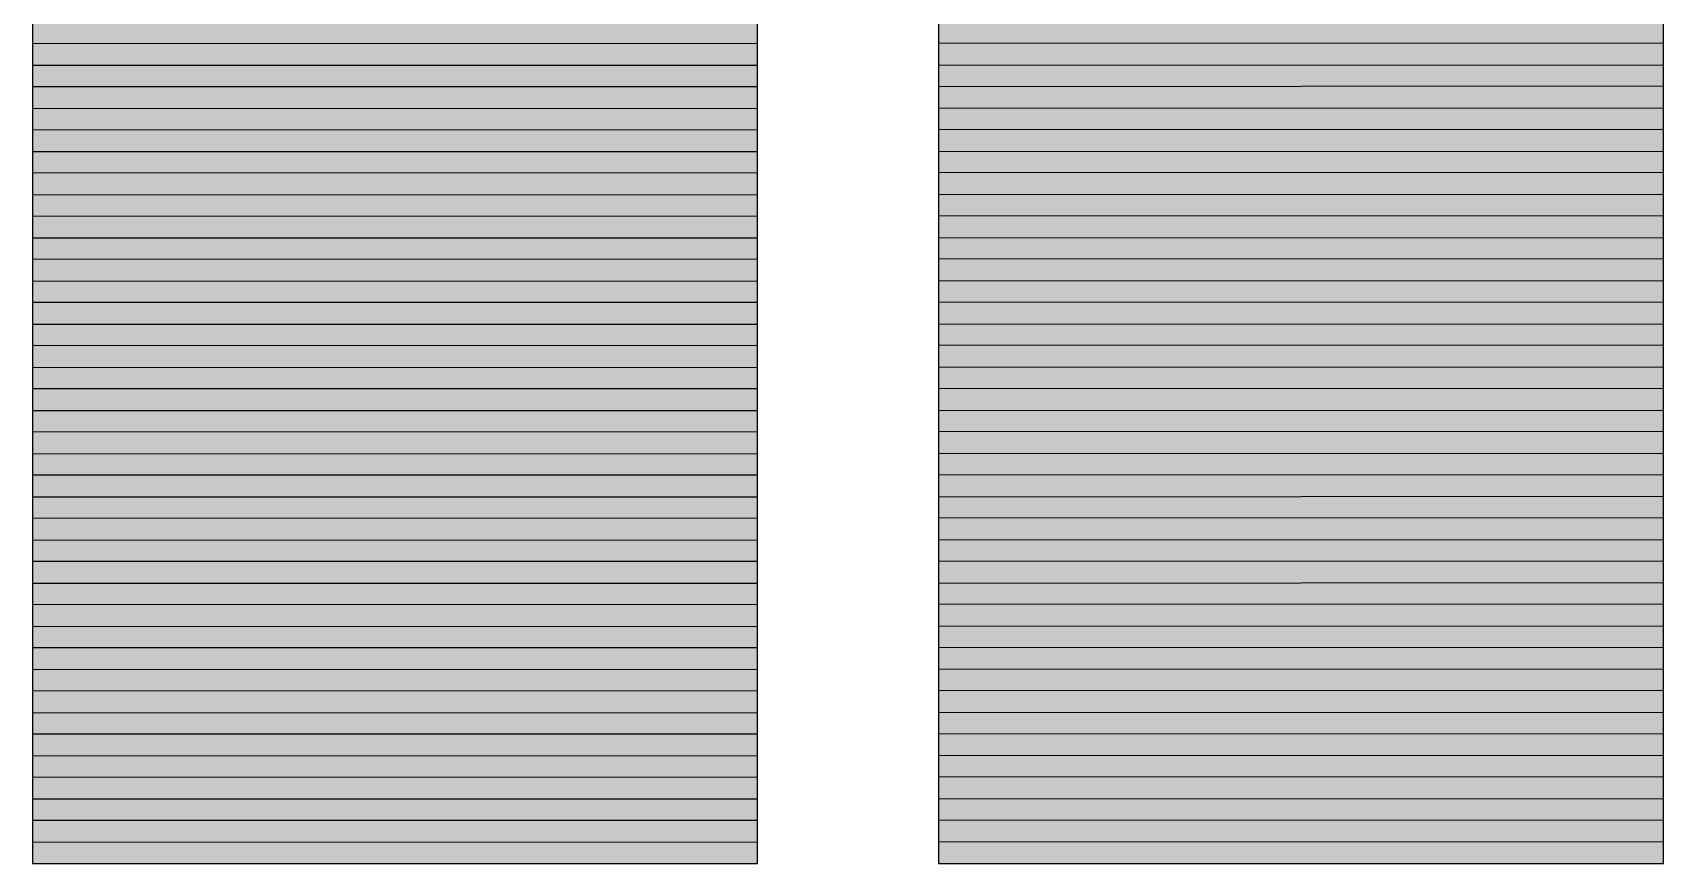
# Model space of a CAD drawing. Header units: millimetres. Extents: x -190.1 to -180.54, y 58.35 to 66.31.
# Drawn here: x -185.775 to -184.875, y 58.352 to 58.81 of the extents above; entities that cross this region are included whole.
import ezdxf

# ---------------------------------------------------------------- set-up
doc = ezdxf.new("R2010")
doc.units = ezdxf.units.MM
doc.header["$MEASUREMENT"] = 0
doc.layers.add('layer 1', color=7, linetype='Continuous')

msp = doc.modelspace()

# ---------------------------------------------------------------- hatches: boundary and pattern name
at = {"layer": 'layer 1', "true_color": 0x9d9e9e}
h = msp.add_hatch(color=253, dxfattribs=at)
edge = h.paths.add_edge_path()
edge.add_spline(control_points=[(-185.3749, 58.7921), (-185.3749, 58.7921), (-185.7749, 58.792), (-185.7749, 58.792), (-185.7749, 58.792), (-185.7749, 58.8277), (-185.7749, 58.8277), (-185.7749, 58.8277), (-185.3749, 58.8278), (-185.3749, 58.8278), (-185.3749, 58.8278), (-185.3749, 58.7921), (-185.3749, 58.7921)], knot_values=[0, 0, 0, 0, 0.25, 0.25, 0.25, 0.5, 0.5, 0.5, 0.75, 0.75, 0.75, 1, 1, 1, 1], degree=3, periodic=1)
h = msp.add_hatch(color=253, dxfattribs=at)
edge = h.paths.add_edge_path()
edge.add_spline(control_points=[(-184.875, 58.7923), (-184.875, 58.7923), (-185.275, 58.7921), (-185.275, 58.7921), (-185.275, 58.7921), (-185.275, 58.8278), (-185.275, 58.8278), (-185.275, 58.8278), (-184.875, 58.828), (-184.875, 58.828), (-184.875, 58.828), (-184.875, 58.7923), (-184.875, 58.7923)], knot_values=[0, 0, 0, 0, 0.25, 0.25, 0.25, 0.5, 0.5, 0.5, 0.75, 0.75, 0.75, 1, 1, 1, 1], degree=3, periodic=1)
at = {"layer": 'layer 1', "true_color": 0x9f9fa0}
h = msp.add_hatch(color=253, dxfattribs=at)
edge = h.paths.add_edge_path()
edge.add_spline(control_points=[(-185.3749, 58.7683), (-185.3749, 58.7683), (-185.7749, 58.7682), (-185.7749, 58.7682), (-185.7749, 58.7682), (-185.7749, 58.8039), (-185.7749, 58.8039), (-185.7749, 58.8039), (-185.3749, 58.804), (-185.3749, 58.804), (-185.3749, 58.804), (-185.3749, 58.7683), (-185.3749, 58.7683)], knot_values=[0, 0, 0, 0, 0.25, 0.25, 0.25, 0.5, 0.5, 0.5, 0.75, 0.75, 0.75, 1, 1, 1, 1], degree=3, periodic=1)
h = msp.add_hatch(color=253, dxfattribs=at)
edge = h.paths.add_edge_path()
edge.add_spline(control_points=[(-184.875, 58.7685), (-184.875, 58.7685), (-185.275, 58.7683), (-185.275, 58.7683), (-185.275, 58.7683), (-185.275, 58.804), (-185.275, 58.804), (-185.275, 58.804), (-184.875, 58.8042), (-184.875, 58.8042), (-184.875, 58.8042), (-184.875, 58.7685), (-184.875, 58.7685)], knot_values=[0, 0, 0, 0, 0.25, 0.25, 0.25, 0.5, 0.5, 0.5, 0.75, 0.75, 0.75, 1, 1, 1, 1], degree=3, periodic=1)
at = {"layer": 'layer 1', "true_color": 0xa0a0a1}
h = msp.add_hatch(color=253, dxfattribs=at)
edge = h.paths.add_edge_path()
edge.add_spline(control_points=[(-185.3749, 58.7445), (-185.3749, 58.7445), (-185.7749, 58.7444), (-185.7749, 58.7444), (-185.7749, 58.7444), (-185.7749, 58.7801), (-185.7749, 58.7801), (-185.7749, 58.7801), (-185.3749, 58.7802), (-185.3749, 58.7802), (-185.3749, 58.7802), (-185.3749, 58.7445), (-185.3749, 58.7445)], knot_values=[0, 0, 0, 0, 0.25, 0.25, 0.25, 0.5, 0.5, 0.5, 0.75, 0.75, 0.75, 1, 1, 1, 1], degree=3, periodic=1)
h = msp.add_hatch(color=253, dxfattribs=at)
edge = h.paths.add_edge_path()
edge.add_spline(control_points=[(-184.875, 58.7447), (-184.875, 58.7447), (-185.275, 58.7445), (-185.275, 58.7445), (-185.275, 58.7445), (-185.275, 58.7802), (-185.275, 58.7802), (-185.275, 58.7802), (-184.875, 58.7804), (-184.875, 58.7804), (-184.875, 58.7804), (-184.875, 58.7447), (-184.875, 58.7447)], knot_values=[0, 0, 0, 0, 0.25, 0.25, 0.25, 0.5, 0.5, 0.5, 0.75, 0.75, 0.75, 1, 1, 1, 1], degree=3, periodic=1)
at = {"layer": 'layer 1', "true_color": 0xa1a2a2}
h = msp.add_hatch(color=253, dxfattribs=at)
edge = h.paths.add_edge_path()
edge.add_spline(control_points=[(-185.3749, 58.7207), (-185.3749, 58.7207), (-185.7749, 58.7206), (-185.7749, 58.7206), (-185.7749, 58.7206), (-185.7749, 58.7563), (-185.7749, 58.7563), (-185.7749, 58.7563), (-185.3749, 58.7564), (-185.3749, 58.7564), (-185.3749, 58.7564), (-185.3749, 58.7207), (-185.3749, 58.7207)], knot_values=[0, 0, 0, 0, 0.25, 0.25, 0.25, 0.5, 0.5, 0.5, 0.75, 0.75, 0.75, 1, 1, 1, 1], degree=3, periodic=1)
h = msp.add_hatch(color=253, dxfattribs=at)
edge = h.paths.add_edge_path()
edge.add_spline(control_points=[(-184.875, 58.7209), (-184.875, 58.7209), (-185.275, 58.7207), (-185.275, 58.7207), (-185.275, 58.7207), (-185.275, 58.7564), (-185.275, 58.7564), (-185.275, 58.7564), (-184.875, 58.7566), (-184.875, 58.7566), (-184.875, 58.7566), (-184.875, 58.7209), (-184.875, 58.7209)], knot_values=[0, 0, 0, 0, 0.25, 0.25, 0.25, 0.5, 0.5, 0.5, 0.75, 0.75, 0.75, 1, 1, 1, 1], degree=3, periodic=1)
at = {"layer": 'layer 1', "true_color": 0xa2a3a3}
h = msp.add_hatch(color=253, dxfattribs=at)
edge = h.paths.add_edge_path()
edge.add_spline(control_points=[(-185.3749, 58.6969), (-185.3749, 58.6969), (-185.7749, 58.6968), (-185.7749, 58.6968), (-185.7749, 58.6968), (-185.7749, 58.7325), (-185.7749, 58.7325), (-185.7749, 58.7325), (-185.3749, 58.7326), (-185.3749, 58.7326), (-185.3749, 58.7326), (-185.3749, 58.6969), (-185.3749, 58.6969)], knot_values=[0, 0, 0, 0, 0.25, 0.25, 0.25, 0.5, 0.5, 0.5, 0.75, 0.75, 0.75, 1, 1, 1, 1], degree=3, periodic=1)
h = msp.add_hatch(color=253, dxfattribs=at)
edge = h.paths.add_edge_path()
edge.add_spline(control_points=[(-184.875, 58.6971), (-184.875, 58.6971), (-185.275, 58.6969), (-185.275, 58.6969), (-185.275, 58.6969), (-185.275, 58.7326), (-185.275, 58.7326), (-185.275, 58.7326), (-184.875, 58.7328), (-184.875, 58.7328), (-184.875, 58.7328), (-184.875, 58.6971), (-184.875, 58.6971)], knot_values=[0, 0, 0, 0, 0.25, 0.25, 0.25, 0.5, 0.5, 0.5, 0.75, 0.75, 0.75, 1, 1, 1, 1], degree=3, periodic=1)
at = {"layer": 'layer 1', "true_color": 0xa4a4a5}
h = msp.add_hatch(color=253, dxfattribs=at)
edge = h.paths.add_edge_path()
edge.add_spline(control_points=[(-185.3749, 58.6731), (-185.3749, 58.6731), (-185.7749, 58.673), (-185.7749, 58.673), (-185.7749, 58.673), (-185.7749, 58.7087), (-185.7749, 58.7087), (-185.7749, 58.7087), (-185.3749, 58.7088), (-185.3749, 58.7088), (-185.3749, 58.7088), (-185.3749, 58.6731), (-185.3749, 58.6731)], knot_values=[0, 0, 0, 0, 0.25, 0.25, 0.25, 0.5, 0.5, 0.5, 0.75, 0.75, 0.75, 1, 1, 1, 1], degree=3, periodic=1)
h = msp.add_hatch(color=253, dxfattribs=at)
edge = h.paths.add_edge_path()
edge.add_spline(control_points=[(-184.875, 58.6733), (-184.875, 58.6733), (-185.275, 58.6731), (-185.275, 58.6731), (-185.275, 58.6731), (-185.275, 58.7088), (-185.275, 58.7088), (-185.275, 58.7088), (-184.875, 58.709), (-184.875, 58.709), (-184.875, 58.709), (-184.875, 58.6733), (-184.875, 58.6733)], knot_values=[0, 0, 0, 0, 0.25, 0.25, 0.25, 0.5, 0.5, 0.5, 0.75, 0.75, 0.75, 1, 1, 1, 1], degree=3, periodic=1)
at = {"layer": 'layer 1', "true_color": 0xa6a6a7}
h = msp.add_hatch(color=253, dxfattribs=at)
edge = h.paths.add_edge_path()
edge.add_spline(control_points=[(-185.3749, 58.6493), (-185.3749, 58.6493), (-185.7749, 58.6492), (-185.7749, 58.6492), (-185.7749, 58.6492), (-185.7749, 58.6849), (-185.7749, 58.6849), (-185.7749, 58.6849), (-185.3749, 58.685), (-185.3749, 58.685), (-185.3749, 58.685), (-185.3749, 58.6493), (-185.3749, 58.6493)], knot_values=[0, 0, 0, 0, 0.25, 0.25, 0.25, 0.5, 0.5, 0.5, 0.75, 0.75, 0.75, 1, 1, 1, 1], degree=3, periodic=1)
h = msp.add_hatch(color=253, dxfattribs=at)
edge = h.paths.add_edge_path()
edge.add_spline(control_points=[(-184.875, 58.6495), (-184.875, 58.6495), (-185.275, 58.6493), (-185.275, 58.6493), (-185.275, 58.6493), (-185.275, 58.685), (-185.275, 58.685), (-185.275, 58.685), (-184.875, 58.6852), (-184.875, 58.6852), (-184.875, 58.6852), (-184.875, 58.6495), (-184.875, 58.6495)], knot_values=[0, 0, 0, 0, 0.25, 0.25, 0.25, 0.5, 0.5, 0.5, 0.75, 0.75, 0.75, 1, 1, 1, 1], degree=3, periodic=1)
at = {"layer": 'layer 1', "true_color": 0xa6a7a7}
h = msp.add_hatch(color=253, dxfattribs=at)
edge = h.paths.add_edge_path()
edge.add_spline(control_points=[(-185.3749, 58.6255), (-185.3749, 58.6255), (-185.7749, 58.6254), (-185.7749, 58.6254), (-185.7749, 58.6254), (-185.7749, 58.6611), (-185.7749, 58.6611), (-185.7749, 58.6611), (-185.3749, 58.6612), (-185.3749, 58.6612), (-185.3749, 58.6612), (-185.3749, 58.6255), (-185.3749, 58.6255)], knot_values=[0, 0, 0, 0, 0.25, 0.25, 0.25, 0.5, 0.5, 0.5, 0.75, 0.75, 0.75, 1, 1, 1, 1], degree=3, periodic=1)
h = msp.add_hatch(color=253, dxfattribs=at)
edge = h.paths.add_edge_path()
edge.add_spline(control_points=[(-184.875, 58.6257), (-184.875, 58.6257), (-185.275, 58.6255), (-185.275, 58.6255), (-185.275, 58.6255), (-185.275, 58.6612), (-185.275, 58.6612), (-185.275, 58.6612), (-184.875, 58.6614), (-184.875, 58.6614), (-184.875, 58.6614), (-184.875, 58.6257), (-184.875, 58.6257)], knot_values=[0, 0, 0, 0, 0.25, 0.25, 0.25, 0.5, 0.5, 0.5, 0.75, 0.75, 0.75, 1, 1, 1, 1], degree=3, periodic=1)
at = {"layer": 'layer 1', "true_color": 0xa8a9a9}
h = msp.add_hatch(color=253, dxfattribs=at)
edge = h.paths.add_edge_path()
edge.add_spline(control_points=[(-184.875, 58.6019), (-184.875, 58.6019), (-185.275, 58.6017), (-185.275, 58.6017), (-185.275, 58.6017), (-185.275, 58.6374), (-185.275, 58.6374), (-185.275, 58.6374), (-184.875, 58.6376), (-184.875, 58.6376), (-184.875, 58.6376), (-184.875, 58.6019), (-184.875, 58.6019)], knot_values=[0, 0, 0, 0, 0.25, 0.25, 0.25, 0.5, 0.5, 0.5, 0.75, 0.75, 0.75, 1, 1, 1, 1], degree=3, periodic=1)
h = msp.add_hatch(color=253, dxfattribs=at)
edge = h.paths.add_edge_path()
edge.add_spline(control_points=[(-185.3749, 58.6017), (-185.3749, 58.6017), (-185.7749, 58.6016), (-185.7749, 58.6016), (-185.7749, 58.6016), (-185.7749, 58.6373), (-185.7749, 58.6373), (-185.7749, 58.6373), (-185.3749, 58.6374), (-185.3749, 58.6374), (-185.3749, 58.6374), (-185.3749, 58.6017), (-185.3749, 58.6017)], knot_values=[0, 0, 0, 0, 0.25, 0.25, 0.25, 0.5, 0.5, 0.5, 0.75, 0.75, 0.75, 1, 1, 1, 1], degree=3, periodic=1)
at = {"layer": 'layer 1', "true_color": 0xa9a9aa}
h = msp.add_hatch(color=253, dxfattribs=at)
edge = h.paths.add_edge_path()
edge.add_spline(control_points=[(-185.3749, 58.5779), (-185.3749, 58.5779), (-185.7749, 58.5778), (-185.7749, 58.5778), (-185.7749, 58.5778), (-185.7749, 58.6135), (-185.7749, 58.6135), (-185.7749, 58.6135), (-185.3749, 58.6136), (-185.3749, 58.6136), (-185.3749, 58.6136), (-185.3749, 58.5779), (-185.3749, 58.5779)], knot_values=[0, 0, 0, 0, 0.25, 0.25, 0.25, 0.5, 0.5, 0.5, 0.75, 0.75, 0.75, 1, 1, 1, 1], degree=3, periodic=1)
h = msp.add_hatch(color=253, dxfattribs=at)
edge = h.paths.add_edge_path()
edge.add_spline(control_points=[(-184.875, 58.5781), (-184.875, 58.5781), (-185.275, 58.5779), (-185.275, 58.5779), (-185.275, 58.5779), (-185.275, 58.6136), (-185.275, 58.6136), (-185.275, 58.6136), (-184.875, 58.6138), (-184.875, 58.6138), (-184.875, 58.6138), (-184.875, 58.5781), (-184.875, 58.5781)], knot_values=[0, 0, 0, 0, 0.25, 0.25, 0.25, 0.5, 0.5, 0.5, 0.75, 0.75, 0.75, 1, 1, 1, 1], degree=3, periodic=1)
at = {"layer": 'layer 1', "true_color": 0xababac}
h = msp.add_hatch(color=253, dxfattribs=at)
edge = h.paths.add_edge_path()
edge.add_spline(control_points=[(-185.3749, 58.5541), (-185.3749, 58.5541), (-185.7749, 58.554), (-185.7749, 58.554), (-185.7749, 58.554), (-185.7749, 58.5897), (-185.7749, 58.5897), (-185.7749, 58.5897), (-185.3749, 58.5898), (-185.3749, 58.5898), (-185.3749, 58.5898), (-185.3749, 58.5541), (-185.3749, 58.5541)], knot_values=[0, 0, 0, 0, 0.25, 0.25, 0.25, 0.5, 0.5, 0.5, 0.75, 0.75, 0.75, 1, 1, 1, 1], degree=3, periodic=1)
h = msp.add_hatch(color=253, dxfattribs=at)
edge = h.paths.add_edge_path()
edge.add_spline(control_points=[(-184.875, 58.5543), (-184.875, 58.5543), (-185.275, 58.5541), (-185.275, 58.5541), (-185.275, 58.5541), (-185.275, 58.5898), (-185.275, 58.5898), (-185.275, 58.5898), (-184.875, 58.59), (-184.875, 58.59), (-184.875, 58.59), (-184.875, 58.5543), (-184.875, 58.5543)], knot_values=[0, 0, 0, 0, 0.25, 0.25, 0.25, 0.5, 0.5, 0.5, 0.75, 0.75, 0.75, 1, 1, 1, 1], degree=3, periodic=1)
at = {"layer": 'layer 1', "true_color": 0xabacac}
h = msp.add_hatch(color=253, dxfattribs=at)
edge = h.paths.add_edge_path()
edge.add_spline(control_points=[(-185.3749, 58.5303), (-185.3749, 58.5303), (-185.7749, 58.5302), (-185.7749, 58.5302), (-185.7749, 58.5302), (-185.7749, 58.5659), (-185.7749, 58.5659), (-185.7749, 58.5659), (-185.3749, 58.566), (-185.3749, 58.566), (-185.3749, 58.566), (-185.3749, 58.5303), (-185.3749, 58.5303)], knot_values=[0, 0, 0, 0, 0.25, 0.25, 0.25, 0.5, 0.5, 0.5, 0.75, 0.75, 0.75, 1, 1, 1, 1], degree=3, periodic=1)
h = msp.add_hatch(color=253, dxfattribs=at)
edge = h.paths.add_edge_path()
edge.add_spline(control_points=[(-184.875, 58.5305), (-184.875, 58.5305), (-185.275, 58.5303), (-185.275, 58.5303), (-185.275, 58.5303), (-185.275, 58.566), (-185.275, 58.566), (-185.275, 58.566), (-184.875, 58.5662), (-184.875, 58.5662), (-184.875, 58.5662), (-184.875, 58.5305), (-184.875, 58.5305)], knot_values=[0, 0, 0, 0, 0.25, 0.25, 0.25, 0.5, 0.5, 0.5, 0.75, 0.75, 0.75, 1, 1, 1, 1], degree=3, periodic=1)
at = {"layer": 'layer 1', "true_color": 0xadaeae}
h = msp.add_hatch(color=253, dxfattribs=at)
edge = h.paths.add_edge_path()
edge.add_spline(control_points=[(-185.3749, 58.5065), (-185.3749, 58.5065), (-185.7749, 58.5064), (-185.7749, 58.5064), (-185.7749, 58.5064), (-185.7749, 58.5421), (-185.7749, 58.5421), (-185.7749, 58.5421), (-185.3749, 58.5422), (-185.3749, 58.5422), (-185.3749, 58.5422), (-185.3749, 58.5065), (-185.3749, 58.5065)], knot_values=[0, 0, 0, 0, 0.25, 0.25, 0.25, 0.5, 0.5, 0.5, 0.75, 0.75, 0.75, 1, 1, 1, 1], degree=3, periodic=1)
h = msp.add_hatch(color=253, dxfattribs=at)
edge = h.paths.add_edge_path()
edge.add_spline(control_points=[(-184.875, 58.5067), (-184.875, 58.5067), (-185.275, 58.5065), (-185.275, 58.5065), (-185.275, 58.5065), (-185.275, 58.5422), (-185.275, 58.5422), (-185.275, 58.5422), (-184.875, 58.5424), (-184.875, 58.5424), (-184.875, 58.5424), (-184.875, 58.5067), (-184.875, 58.5067)], knot_values=[0, 0, 0, 0, 0.25, 0.25, 0.25, 0.5, 0.5, 0.5, 0.75, 0.75, 0.75, 1, 1, 1, 1], degree=3, periodic=1)
at = {"layer": 'layer 1', "true_color": 0xafafb0}
h = msp.add_hatch(color=253, dxfattribs=at)
edge = h.paths.add_edge_path()
edge.add_spline(control_points=[(-185.3749, 58.4827), (-185.3749, 58.4827), (-185.7749, 58.4826), (-185.7749, 58.4826), (-185.7749, 58.4826), (-185.7749, 58.5183), (-185.7749, 58.5183), (-185.7749, 58.5183), (-185.3749, 58.5184), (-185.3749, 58.5184), (-185.3749, 58.5184), (-185.3749, 58.4827), (-185.3749, 58.4827)], knot_values=[0, 0, 0, 0, 0.25, 0.25, 0.25, 0.5, 0.5, 0.5, 0.75, 0.75, 0.75, 1, 1, 1, 1], degree=3, periodic=1)
h = msp.add_hatch(color=253, dxfattribs=at)
edge = h.paths.add_edge_path()
edge.add_spline(control_points=[(-184.875, 58.4829), (-184.875, 58.4829), (-185.275, 58.4827), (-185.275, 58.4827), (-185.275, 58.4827), (-185.275, 58.5184), (-185.275, 58.5184), (-185.275, 58.5184), (-184.875, 58.5186), (-184.875, 58.5186), (-184.875, 58.5186), (-184.875, 58.4829), (-184.875, 58.4829)], knot_values=[0, 0, 0, 0, 0.25, 0.25, 0.25, 0.5, 0.5, 0.5, 0.75, 0.75, 0.75, 1, 1, 1, 1], degree=3, periodic=1)
at = {"layer": 'layer 1', "true_color": 0xafb0b1}
h = msp.add_hatch(color=253, dxfattribs=at)
edge = h.paths.add_edge_path()
edge.add_spline(control_points=[(-185.3749, 58.4589), (-185.3749, 58.4589), (-185.7749, 58.4588), (-185.7749, 58.4588), (-185.7749, 58.4588), (-185.7749, 58.4945), (-185.7749, 58.4945), (-185.7749, 58.4945), (-185.3749, 58.4946), (-185.3749, 58.4946), (-185.3749, 58.4946), (-185.3749, 58.4589), (-185.3749, 58.4589)], knot_values=[0, 0, 0, 0, 0.25, 0.25, 0.25, 0.5, 0.5, 0.5, 0.75, 0.75, 0.75, 1, 1, 1, 1], degree=3, periodic=1)
h = msp.add_hatch(color=253, dxfattribs=at)
edge = h.paths.add_edge_path()
edge.add_spline(control_points=[(-184.875, 58.4591), (-184.875, 58.4591), (-185.275, 58.4589), (-185.275, 58.4589), (-185.275, 58.4589), (-185.275, 58.4946), (-185.275, 58.4946), (-185.275, 58.4946), (-184.875, 58.4948), (-184.875, 58.4948), (-184.875, 58.4948), (-184.875, 58.4591), (-184.875, 58.4591)], knot_values=[0, 0, 0, 0, 0.25, 0.25, 0.25, 0.5, 0.5, 0.5, 0.75, 0.75, 0.75, 1, 1, 1, 1], degree=3, periodic=1)
at = {"layer": 'layer 1', "true_color": 0xb1b2b2}
h = msp.add_hatch(color=253, dxfattribs=at)
edge = h.paths.add_edge_path()
edge.add_spline(control_points=[(-185.3749, 58.4351), (-185.3749, 58.4351), (-185.7749, 58.435), (-185.7749, 58.435), (-185.7749, 58.435), (-185.7749, 58.4707), (-185.7749, 58.4707), (-185.7749, 58.4707), (-185.3749, 58.4708), (-185.3749, 58.4708), (-185.3749, 58.4708), (-185.3749, 58.4351), (-185.3749, 58.4351)], knot_values=[0, 0, 0, 0, 0.25, 0.25, 0.25, 0.5, 0.5, 0.5, 0.75, 0.75, 0.75, 1, 1, 1, 1], degree=3, periodic=1)
h = msp.add_hatch(color=253, dxfattribs=at)
edge = h.paths.add_edge_path()
edge.add_spline(control_points=[(-184.875, 58.4353), (-184.875, 58.4353), (-185.275, 58.4351), (-185.275, 58.4351), (-185.275, 58.4351), (-185.275, 58.4708), (-185.275, 58.4708), (-185.275, 58.4708), (-184.875, 58.471), (-184.875, 58.471), (-184.875, 58.471), (-184.875, 58.4353), (-184.875, 58.4353)], knot_values=[0, 0, 0, 0, 0.25, 0.25, 0.25, 0.5, 0.5, 0.5, 0.75, 0.75, 0.75, 1, 1, 1, 1], degree=3, periodic=1)
at = {"layer": 'layer 1', "true_color": 0xb2b2b3}
h = msp.add_hatch(color=253, dxfattribs=at)
edge = h.paths.add_edge_path()
edge.add_spline(control_points=[(-185.3749, 58.4113), (-185.3749, 58.4113), (-185.7749, 58.4112), (-185.7749, 58.4112), (-185.7749, 58.4112), (-185.7749, 58.4469), (-185.7749, 58.4469), (-185.7749, 58.4469), (-185.3749, 58.447), (-185.3749, 58.447), (-185.3749, 58.447), (-185.3749, 58.4113), (-185.3749, 58.4113)], knot_values=[0, 0, 0, 0, 0.25, 0.25, 0.25, 0.5, 0.5, 0.5, 0.75, 0.75, 0.75, 1, 1, 1, 1], degree=3, periodic=1)
h = msp.add_hatch(color=253, dxfattribs=at)
edge = h.paths.add_edge_path()
edge.add_spline(control_points=[(-184.875, 58.4115), (-184.875, 58.4115), (-185.275, 58.4113), (-185.275, 58.4113), (-185.275, 58.4113), (-185.275, 58.447), (-185.275, 58.447), (-185.275, 58.447), (-184.875, 58.4472), (-184.875, 58.4472), (-184.875, 58.4472), (-184.875, 58.4115), (-184.875, 58.4115)], knot_values=[0, 0, 0, 0, 0.25, 0.25, 0.25, 0.5, 0.5, 0.5, 0.75, 0.75, 0.75, 1, 1, 1, 1], degree=3, periodic=1)
at = {"layer": 'layer 1', "true_color": 0xb3b4b5}
h = msp.add_hatch(color=253, dxfattribs=at)
edge = h.paths.add_edge_path()
edge.add_spline(control_points=[(-185.3749, 58.3875), (-185.3749, 58.3875), (-185.7749, 58.3874), (-185.7749, 58.3874), (-185.7749, 58.3874), (-185.7749, 58.4231), (-185.7749, 58.4231), (-185.7749, 58.4231), (-185.3749, 58.4232), (-185.3749, 58.4232), (-185.3749, 58.4232), (-185.3749, 58.3875), (-185.3749, 58.3875)], knot_values=[0, 0, 0, 0, 0.25, 0.25, 0.25, 0.5, 0.5, 0.5, 0.75, 0.75, 0.75, 1, 1, 1, 1], degree=3, periodic=1)
h = msp.add_hatch(color=253, dxfattribs=at)
edge = h.paths.add_edge_path()
edge.add_spline(control_points=[(-184.875, 58.3877), (-184.875, 58.3877), (-185.275, 58.3875), (-185.275, 58.3875), (-185.275, 58.3875), (-185.275, 58.4232), (-185.275, 58.4232), (-185.275, 58.4232), (-184.875, 58.4234), (-184.875, 58.4234), (-184.875, 58.4234), (-184.875, 58.3877), (-184.875, 58.3877)], knot_values=[0, 0, 0, 0, 0.25, 0.25, 0.25, 0.5, 0.5, 0.5, 0.75, 0.75, 0.75, 1, 1, 1, 1], degree=3, periodic=1)
at = {"layer": 'layer 1', "true_color": 0xb4b5b5}
h = msp.add_hatch(color=253, dxfattribs=at)
edge = h.paths.add_edge_path()
edge.add_spline(control_points=[(-185.3749, 58.3637), (-185.3749, 58.3637), (-185.7749, 58.3636), (-185.7749, 58.3636), (-185.7749, 58.3636), (-185.7749, 58.3993), (-185.7749, 58.3993), (-185.7749, 58.3993), (-185.3749, 58.3994), (-185.3749, 58.3994), (-185.3749, 58.3994), (-185.3749, 58.3637), (-185.3749, 58.3637)], knot_values=[0, 0, 0, 0, 0.25, 0.25, 0.25, 0.5, 0.5, 0.5, 0.75, 0.75, 0.75, 1, 1, 1, 1], degree=3, periodic=1)
h = msp.add_hatch(color=253, dxfattribs=at)
edge = h.paths.add_edge_path()
edge.add_spline(control_points=[(-184.875, 58.3639), (-184.875, 58.3639), (-185.275, 58.3637), (-185.275, 58.3637), (-185.275, 58.3637), (-185.275, 58.3994), (-185.275, 58.3994), (-185.275, 58.3994), (-184.875, 58.3996), (-184.875, 58.3996), (-184.875, 58.3996), (-184.875, 58.3639), (-184.875, 58.3639)], knot_values=[0, 0, 0, 0, 0.25, 0.25, 0.25, 0.5, 0.5, 0.5, 0.75, 0.75, 0.75, 1, 1, 1, 1], degree=3, periodic=1)
at = {"layer": 'layer 1', "true_color": 0xb6b6b7}
h = msp.add_hatch(color=253, dxfattribs=at)
edge = h.paths.add_edge_path()
edge.add_spline(control_points=[(-185.7749, 58.3519), (-185.7749, 58.3519), (-185.7749, 58.3755), (-185.7749, 58.3755), (-185.7749, 58.3755), (-185.3749, 58.3756), (-185.3749, 58.3756), (-185.3749, 58.3756), (-185.3749, 58.3519), (-185.3749, 58.3519), (-185.3749, 58.3519), (-185.7749, 58.3519), (-185.7749, 58.3519)], knot_values=[0, 0, 0, 0, 0.25, 0.25, 0.25, 0.5, 0.5, 0.5, 0.75, 0.75, 0.75, 1, 1, 1, 1], degree=3, periodic=1)
h = msp.add_hatch(color=253, dxfattribs=at)
edge = h.paths.add_edge_path()
edge.add_spline(control_points=[(-185.275, 58.3519), (-185.275, 58.3519), (-185.275, 58.3756), (-185.275, 58.3756), (-185.275, 58.3756), (-184.875, 58.3758), (-184.875, 58.3758), (-184.875, 58.3758), (-184.875, 58.3519), (-184.875, 58.3519), (-184.875, 58.3519), (-185.275, 58.3519), (-185.275, 58.3519)], knot_values=[0, 0, 0, 0, 0.25, 0.25, 0.25, 0.5, 0.5, 0.5, 0.75, 0.75, 0.75, 1, 1, 1, 1], degree=3, periodic=1)

# ---------------------------------------------------------------- linework, layer by layer
at = {"layer": 'layer 1', "color": 253}
for points in [[(-185.3749, 58.7921), (-185.3749, 58.7921), (-185.7749, 58.792), (-185.7749, 58.792), (-185.7749, 58.792), (-185.7749, 58.8277), (-185.7749, 58.8277), (-185.7749, 58.8277), (-185.3749, 58.8278), (-185.3749, 58.8278), (-185.3749, 58.8278), (-185.3749, 58.7921), (-185.3749, 58.7921)], [(-184.875, 58.7923), (-184.875, 58.7923), (-185.275, 58.7921), (-185.275, 58.7921), (-185.275, 58.7921), (-185.275, 58.8278), (-185.275, 58.8278), (-185.275, 58.8278), (-184.875, 58.828), (-184.875, 58.828), (-184.875, 58.828), (-184.875, 58.7923), (-184.875, 58.7923)], [(-185.3749, 58.7683), (-185.3749, 58.7683), (-185.7749, 58.7682), (-185.7749, 58.7682), (-185.7749, 58.7682), (-185.7749, 58.8039), (-185.7749, 58.8039), (-185.7749, 58.8039), (-185.3749, 58.804), (-185.3749, 58.804), (-185.3749, 58.804), (-185.3749, 58.7683), (-185.3749, 58.7683)], [(-184.875, 58.7685), (-184.875, 58.7685), (-185.275, 58.7683), (-185.275, 58.7683), (-185.275, 58.7683), (-185.275, 58.804), (-185.275, 58.804), (-185.275, 58.804), (-184.875, 58.8042), (-184.875, 58.8042), (-184.875, 58.8042), (-184.875, 58.7685), (-184.875, 58.7685)], [(-185.3749, 58.7445), (-185.3749, 58.7445), (-185.7749, 58.7444), (-185.7749, 58.7444), (-185.7749, 58.7444), (-185.7749, 58.7801), (-185.7749, 58.7801), (-185.7749, 58.7801), (-185.3749, 58.7802), (-185.3749, 58.7802), (-185.3749, 58.7802), (-185.3749, 58.7445), (-185.3749, 58.7445)], [(-184.875, 58.7447), (-184.875, 58.7447), (-185.275, 58.7445), (-185.275, 58.7445), (-185.275, 58.7445), (-185.275, 58.7802), (-185.275, 58.7802), (-185.275, 58.7802), (-184.875, 58.7804), (-184.875, 58.7804), (-184.875, 58.7804), (-184.875, 58.7447), (-184.875, 58.7447)], [(-185.3749, 58.7207), (-185.3749, 58.7207), (-185.7749, 58.7206), (-185.7749, 58.7206), (-185.7749, 58.7206), (-185.7749, 58.7563), (-185.7749, 58.7563), (-185.7749, 58.7563), (-185.3749, 58.7564), (-185.3749, 58.7564), (-185.3749, 58.7564), (-185.3749, 58.7207), (-185.3749, 58.7207)], [(-184.875, 58.7209), (-184.875, 58.7209), (-185.275, 58.7207), (-185.275, 58.7207), (-185.275, 58.7207), (-185.275, 58.7564), (-185.275, 58.7564), (-185.275, 58.7564), (-184.875, 58.7566), (-184.875, 58.7566), (-184.875, 58.7566), (-184.875, 58.7209), (-184.875, 58.7209)], [(-185.3749, 58.6969), (-185.3749, 58.6969), (-185.7749, 58.6968), (-185.7749, 58.6968), (-185.7749, 58.6968), (-185.7749, 58.7325), (-185.7749, 58.7325), (-185.7749, 58.7325), (-185.3749, 58.7326), (-185.3749, 58.7326), (-185.3749, 58.7326), (-185.3749, 58.6969), (-185.3749, 58.6969)], [(-184.875, 58.6971), (-184.875, 58.6971), (-185.275, 58.6969), (-185.275, 58.6969), (-185.275, 58.6969), (-185.275, 58.7326), (-185.275, 58.7326), (-185.275, 58.7326), (-184.875, 58.7328), (-184.875, 58.7328), (-184.875, 58.7328), (-184.875, 58.6971), (-184.875, 58.6971)], [(-185.3749, 58.6731), (-185.3749, 58.6731), (-185.7749, 58.673), (-185.7749, 58.673), (-185.7749, 58.673), (-185.7749, 58.7087), (-185.7749, 58.7087), (-185.7749, 58.7087), (-185.3749, 58.7088), (-185.3749, 58.7088), (-185.3749, 58.7088), (-185.3749, 58.6731), (-185.3749, 58.6731)], [(-184.875, 58.6733), (-184.875, 58.6733), (-185.275, 58.6731), (-185.275, 58.6731), (-185.275, 58.6731), (-185.275, 58.7088), (-185.275, 58.7088), (-185.275, 58.7088), (-184.875, 58.709), (-184.875, 58.709), (-184.875, 58.709), (-184.875, 58.6733), (-184.875, 58.6733)], [(-185.3749, 58.6493), (-185.3749, 58.6493), (-185.7749, 58.6492), (-185.7749, 58.6492), (-185.7749, 58.6492), (-185.7749, 58.6849), (-185.7749, 58.6849), (-185.7749, 58.6849), (-185.3749, 58.685), (-185.3749, 58.685), (-185.3749, 58.685), (-185.3749, 58.6493), (-185.3749, 58.6493)], [(-184.875, 58.6495), (-184.875, 58.6495), (-185.275, 58.6493), (-185.275, 58.6493), (-185.275, 58.6493), (-185.275, 58.685), (-185.275, 58.685), (-185.275, 58.685), (-184.875, 58.6852), (-184.875, 58.6852), (-184.875, 58.6852), (-184.875, 58.6495), (-184.875, 58.6495)], [(-185.3749, 58.6255), (-185.3749, 58.6255), (-185.7749, 58.6254), (-185.7749, 58.6254), (-185.7749, 58.6254), (-185.7749, 58.6611), (-185.7749, 58.6611), (-185.7749, 58.6611), (-185.3749, 58.6612), (-185.3749, 58.6612), (-185.3749, 58.6612), (-185.3749, 58.6255), (-185.3749, 58.6255)], [(-184.875, 58.6257), (-184.875, 58.6257), (-185.275, 58.6255), (-185.275, 58.6255), (-185.275, 58.6255), (-185.275, 58.6612), (-185.275, 58.6612), (-185.275, 58.6612), (-184.875, 58.6614), (-184.875, 58.6614), (-184.875, 58.6614), (-184.875, 58.6257), (-184.875, 58.6257)], [(-184.875, 58.6019), (-184.875, 58.6019), (-185.275, 58.6017), (-185.275, 58.6017), (-185.275, 58.6017), (-185.275, 58.6374), (-185.275, 58.6374), (-185.275, 58.6374), (-184.875, 58.6376), (-184.875, 58.6376), (-184.875, 58.6376), (-184.875, 58.6019), (-184.875, 58.6019)], [(-185.3749, 58.6017), (-185.3749, 58.6017), (-185.7749, 58.6016), (-185.7749, 58.6016), (-185.7749, 58.6016), (-185.7749, 58.6373), (-185.7749, 58.6373), (-185.7749, 58.6373), (-185.3749, 58.6374), (-185.3749, 58.6374), (-185.3749, 58.6374), (-185.3749, 58.6017), (-185.3749, 58.6017)], [(-185.3749, 58.5779), (-185.3749, 58.5779), (-185.7749, 58.5778), (-185.7749, 58.5778), (-185.7749, 58.5778), (-185.7749, 58.6135), (-185.7749, 58.6135), (-185.7749, 58.6135), (-185.3749, 58.6136), (-185.3749, 58.6136), (-185.3749, 58.6136), (-185.3749, 58.5779), (-185.3749, 58.5779)], [(-184.875, 58.5781), (-184.875, 58.5781), (-185.275, 58.5779), (-185.275, 58.5779), (-185.275, 58.5779), (-185.275, 58.6136), (-185.275, 58.6136), (-185.275, 58.6136), (-184.875, 58.6138), (-184.875, 58.6138), (-184.875, 58.6138), (-184.875, 58.5781), (-184.875, 58.5781)], [(-185.3749, 58.5541), (-185.3749, 58.5541), (-185.7749, 58.554), (-185.7749, 58.554), (-185.7749, 58.554), (-185.7749, 58.5897), (-185.7749, 58.5897), (-185.7749, 58.5897), (-185.3749, 58.5898), (-185.3749, 58.5898), (-185.3749, 58.5898), (-185.3749, 58.5541), (-185.3749, 58.5541)], [(-184.875, 58.5543), (-184.875, 58.5543), (-185.275, 58.5541), (-185.275, 58.5541), (-185.275, 58.5541), (-185.275, 58.5898), (-185.275, 58.5898), (-185.275, 58.5898), (-184.875, 58.59), (-184.875, 58.59), (-184.875, 58.59), (-184.875, 58.5543), (-184.875, 58.5543)], [(-185.3749, 58.5303), (-185.3749, 58.5303), (-185.7749, 58.5302), (-185.7749, 58.5302), (-185.7749, 58.5302), (-185.7749, 58.5659), (-185.7749, 58.5659), (-185.7749, 58.5659), (-185.3749, 58.566), (-185.3749, 58.566), (-185.3749, 58.566), (-185.3749, 58.5303), (-185.3749, 58.5303)], [(-184.875, 58.5305), (-184.875, 58.5305), (-185.275, 58.5303), (-185.275, 58.5303), (-185.275, 58.5303), (-185.275, 58.566), (-185.275, 58.566), (-185.275, 58.566), (-184.875, 58.5662), (-184.875, 58.5662), (-184.875, 58.5662), (-184.875, 58.5305), (-184.875, 58.5305)], [(-185.3749, 58.5065), (-185.3749, 58.5065), (-185.7749, 58.5064), (-185.7749, 58.5064), (-185.7749, 58.5064), (-185.7749, 58.5421), (-185.7749, 58.5421), (-185.7749, 58.5421), (-185.3749, 58.5422), (-185.3749, 58.5422), (-185.3749, 58.5422), (-185.3749, 58.5065), (-185.3749, 58.5065)], [(-184.875, 58.5067), (-184.875, 58.5067), (-185.275, 58.5065), (-185.275, 58.5065), (-185.275, 58.5065), (-185.275, 58.5422), (-185.275, 58.5422), (-185.275, 58.5422), (-184.875, 58.5424), (-184.875, 58.5424), (-184.875, 58.5424), (-184.875, 58.5067), (-184.875, 58.5067)], [(-185.3749, 58.4827), (-185.3749, 58.4827), (-185.7749, 58.4826), (-185.7749, 58.4826), (-185.7749, 58.4826), (-185.7749, 58.5183), (-185.7749, 58.5183), (-185.7749, 58.5183), (-185.3749, 58.5184), (-185.3749, 58.5184), (-185.3749, 58.5184), (-185.3749, 58.4827), (-185.3749, 58.4827)], [(-184.875, 58.4829), (-184.875, 58.4829), (-185.275, 58.4827), (-185.275, 58.4827), (-185.275, 58.4827), (-185.275, 58.5184), (-185.275, 58.5184), (-185.275, 58.5184), (-184.875, 58.5186), (-184.875, 58.5186), (-184.875, 58.5186), (-184.875, 58.4829), (-184.875, 58.4829)], [(-185.3749, 58.4589), (-185.3749, 58.4589), (-185.7749, 58.4588), (-185.7749, 58.4588), (-185.7749, 58.4588), (-185.7749, 58.4945), (-185.7749, 58.4945), (-185.7749, 58.4945), (-185.3749, 58.4946), (-185.3749, 58.4946), (-185.3749, 58.4946), (-185.3749, 58.4589), (-185.3749, 58.4589)], [(-184.875, 58.4591), (-184.875, 58.4591), (-185.275, 58.4589), (-185.275, 58.4589), (-185.275, 58.4589), (-185.275, 58.4946), (-185.275, 58.4946), (-185.275, 58.4946), (-184.875, 58.4948), (-184.875, 58.4948), (-184.875, 58.4948), (-184.875, 58.4591), (-184.875, 58.4591)], [(-185.3749, 58.4351), (-185.3749, 58.4351), (-185.7749, 58.435), (-185.7749, 58.435), (-185.7749, 58.435), (-185.7749, 58.4707), (-185.7749, 58.4707), (-185.7749, 58.4707), (-185.3749, 58.4708), (-185.3749, 58.4708), (-185.3749, 58.4708), (-185.3749, 58.4351), (-185.3749, 58.4351)], [(-184.875, 58.4353), (-184.875, 58.4353), (-185.275, 58.4351), (-185.275, 58.4351), (-185.275, 58.4351), (-185.275, 58.4708), (-185.275, 58.4708), (-185.275, 58.4708), (-184.875, 58.471), (-184.875, 58.471), (-184.875, 58.471), (-184.875, 58.4353), (-184.875, 58.4353)], [(-185.3749, 58.4113), (-185.3749, 58.4113), (-185.7749, 58.4112), (-185.7749, 58.4112), (-185.7749, 58.4112), (-185.7749, 58.4469), (-185.7749, 58.4469), (-185.7749, 58.4469), (-185.3749, 58.447), (-185.3749, 58.447), (-185.3749, 58.447), (-185.3749, 58.4113), (-185.3749, 58.4113)], [(-184.875, 58.4115), (-184.875, 58.4115), (-185.275, 58.4113), (-185.275, 58.4113), (-185.275, 58.4113), (-185.275, 58.447), (-185.275, 58.447), (-185.275, 58.447), (-184.875, 58.4472), (-184.875, 58.4472), (-184.875, 58.4472), (-184.875, 58.4115), (-184.875, 58.4115)], [(-185.3749, 58.3875), (-185.3749, 58.3875), (-185.7749, 58.3874), (-185.7749, 58.3874), (-185.7749, 58.3874), (-185.7749, 58.4231), (-185.7749, 58.4231), (-185.7749, 58.4231), (-185.3749, 58.4232), (-185.3749, 58.4232), (-185.3749, 58.4232), (-185.3749, 58.3875), (-185.3749, 58.3875)], [(-184.875, 58.3877), (-184.875, 58.3877), (-185.275, 58.3875), (-185.275, 58.3875), (-185.275, 58.3875), (-185.275, 58.4232), (-185.275, 58.4232), (-185.275, 58.4232), (-184.875, 58.4234), (-184.875, 58.4234), (-184.875, 58.4234), (-184.875, 58.3877), (-184.875, 58.3877)], [(-185.3749, 58.3637), (-185.3749, 58.3637), (-185.7749, 58.3636), (-185.7749, 58.3636), (-185.7749, 58.3636), (-185.7749, 58.3993), (-185.7749, 58.3993), (-185.7749, 58.3993), (-185.3749, 58.3994), (-185.3749, 58.3994), (-185.3749, 58.3994), (-185.3749, 58.3637), (-185.3749, 58.3637)], [(-184.875, 58.3639), (-184.875, 58.3639), (-185.275, 58.3637), (-185.275, 58.3637), (-185.275, 58.3637), (-185.275, 58.3994), (-185.275, 58.3994), (-185.275, 58.3994), (-184.875, 58.3996), (-184.875, 58.3996), (-184.875, 58.3996), (-184.875, 58.3639), (-184.875, 58.3639)], [(-185.7749, 58.3519), (-185.7749, 58.3519), (-185.7749, 58.3755), (-185.7749, 58.3755), (-185.7749, 58.3755), (-185.3749, 58.3756), (-185.3749, 58.3756), (-185.3749, 58.3756), (-185.3749, 58.3519), (-185.3749, 58.3519), (-185.3749, 58.3519), (-185.7749, 58.3519), (-185.7749, 58.3519)], [(-185.275, 58.3519), (-185.275, 58.3519), (-185.275, 58.3756), (-185.275, 58.3756), (-185.275, 58.3756), (-184.875, 58.3758), (-184.875, 58.3758), (-184.875, 58.3758), (-184.875, 58.3519), (-184.875, 58.3519), (-184.875, 58.3519), (-185.275, 58.3519), (-185.275, 58.3519)]]:
    msp.add_open_spline(points, degree=3, knots=[0, 0, 0, 0, 0.25, 0.25, 0.25, 0.5, 0.5, 0.5, 0.75, 0.75, 0.75, 1, 1, 1, 1], dxfattribs=at)

doc.saveas('drawing.dxf')
